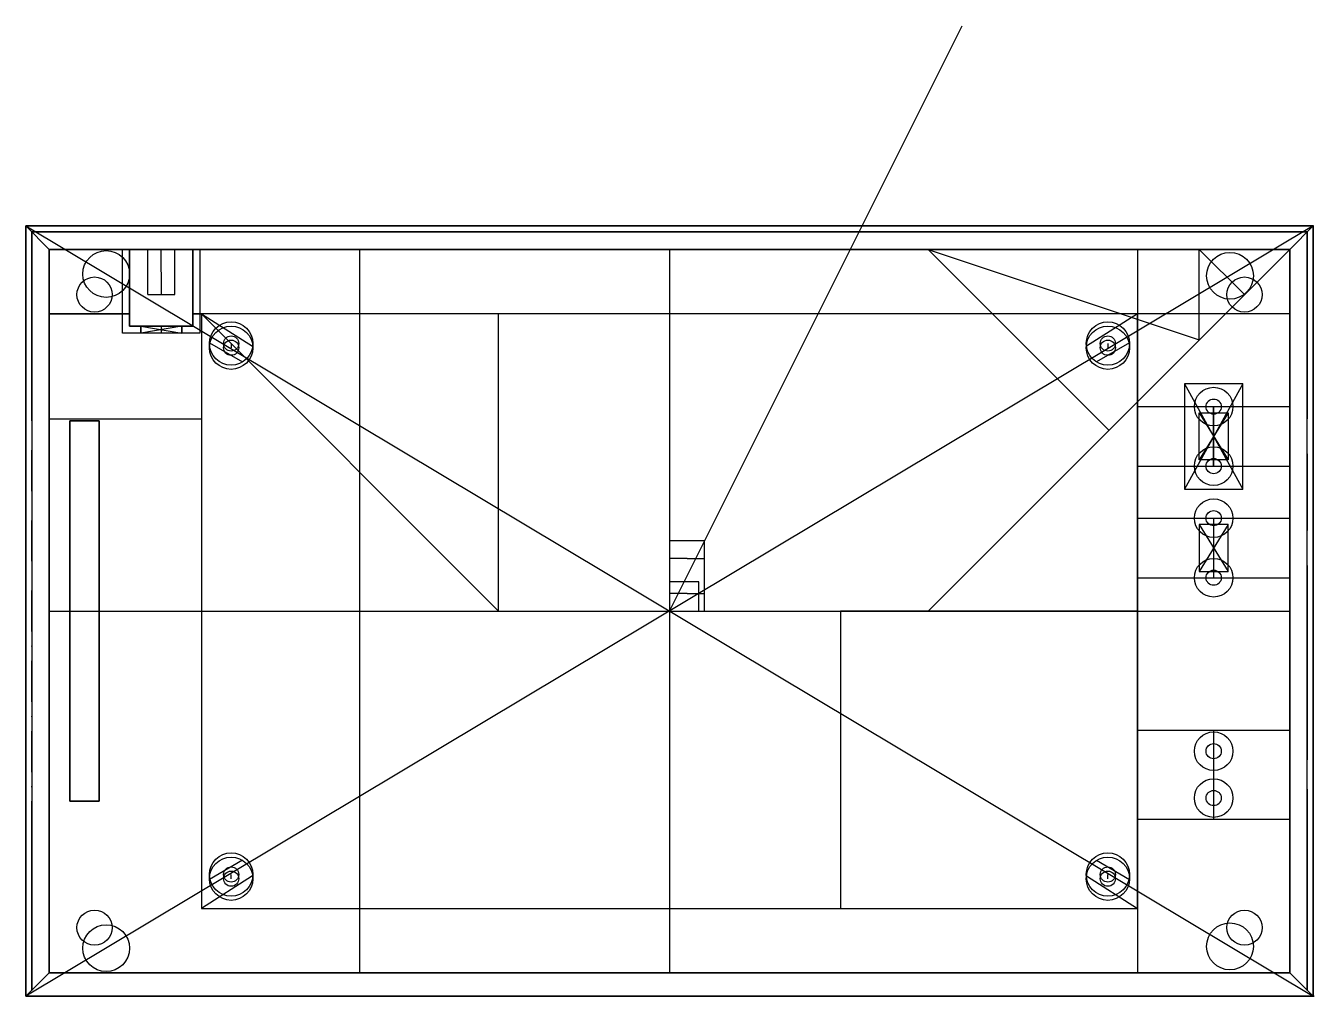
# Model space of a CAD drawing. Header units: centimetres. Extents: x -11 to 11, y -6.6 to 10.
import ezdxf

# ---------------------------------------------------------------- set-up
doc = ezdxf.new("R2010")
doc.units = ezdxf.units.CM
doc.header["$MEASUREMENT"] = 0
for name, color, linetype in [('Unteres Gehäuse v18_Sketch11', 7, 'Continuous'), ('Unteres Gehäuse v18_Sketch15', 7, 'Continuous'), ('Unteres Gehäuse v18_Sketch16', 7, 'Continuous'), ('Unteres Gehäuse v18_Sketch18', 7, 'Continuous'), ('Unteres Gehäuse v18_Sketch19', 7, 'Continuous'), ('Unteres Gehäuse v18_Sketch2', 7, 'Continuous'), ('Unteres Gehäuse v18_Sketch20', 7, 'Continuous'), ('Unteres Gehäuse v18_Sketch21', 7, 'Continuous'), ('Unteres Gehäuse v18_Sketch22', 7, 'Continuous'), ('Unteres Gehäuse v18_Sketch24', 7, 'Continuous'), ('Unteres Gehäuse v18_Sketch25', 7, 'Continuous'), ('Unteres Gehäuse v18_Sketch26', 7, 'Continuous'), ('Unteres Gehäuse v18_Sketch27', 7, 'Continuous'), ('Unteres Gehäuse v18_Sketch28', 7, 'Continuous'), ('Unteres Gehäuse v18_Sketch29', 7, 'Continuous'), ('Unteres Gehäuse v18_Sketch3', 7, 'Continuous'), ('Unteres Gehäuse v18_Sketch30', 7, 'Continuous'), ('Unteres Gehäuse v18_Sketch31', 7, 'Continuous'), ('Unteres Gehäuse v18_Sketch32', 7, 'Continuous'), ('Unteres Gehäuse v18_Sketch33', 7, 'Continuous'), ('Unteres Gehäuse v18_Sketch4', 7, 'Continuous'), ('Unteres Gehäuse v18_Sketch40', 7, 'Continuous'), ('Unteres Gehäuse v18_Sketch5', 7, 'Continuous'), ('Unteres Gehäuse v18_Sketch7', 7, 'Continuous'), ('Unteres Gehäuse v18_Sketch8', 7, 'Continuous'), ('Unteres Gehäuse v18_Sketch9', 7, 'Continuous')]:
    doc.layers.add(name, color=color, linetype=linetype)

msp = doc.modelspace()

# ---------------------------------------------------------------- linework, layer by layer
at = {"layer": 'Unteres Gehäuse v18_Sketch11'}
for p, q in [((0, 0.5), (0, 0)), ((0.5, 0.5), (0, 0.5)), ((0.5, 0), (0.5, 0.5)), ((0, 0), (0.5, 0))]:
    msp.add_line(p, q, dxfattribs=at)
msp.add_point((0, 0), dxfattribs=at)
at = {"layer": 'Unteres Gehäuse v18_Sketch15'}
msp.add_line((0, 0), (5, 10), dxfattribs=at)
msp.add_point((0, 0), dxfattribs=at)
at = {"layer": 'Unteres Gehäuse v18_Sketch16'}
for p, q in [((10.6, 6.18, 0.25), (-10.6, 6.18, 0.25)), ((-10.6, 6.18, 0.25), (-10.6, -6.18, 0.25)), ((-10.6, -6.18, 0.25), (-10.6, 6.18, 0.25)), ((-10.6, 6.18, 0.25), (0, 6.18, 0.25)), ((-5.3, 6.18, 0.25), (-5.3, -6.18, 0.25)), ((0, 6.18, 0.25), (0, -6.18, 0.25)), ((10.6, -6.18, 0.25), (10.6, 6.18, 0.25)), ((-9.75, 3.25, 0.25), (-10.25, 3.25, 0.25)), ((-10.25, 3.25, 0.25), (-10.25, -3.25, 0.25)), ((-9.75, -3.25, 0.25), (-9.75, 3.25, 0.25)), ((-10.25, -3.25, 0.25), (-9.75, -3.25, 0.25)), ((-10.6, -6.18, 0.25), (10.6, -6.18, 0.25)), ((0, -6.18, 0.25), (-10.6, -6.18, 0.25))]:
    msp.add_line(p, q, dxfattribs=at)
for centre, radius in [((-9.827, 5.408, 0.25), 0.3), ((9.827, 5.408, 0.25), 0.3), ((-7.492, 4.572, 0.25), 0.37), ((7.492, 4.572, 0.25), 0.37), ((-7.492, -4.572, 0.25), 0.37), ((7.492, -4.572, 0.25), 0.37), ((-9.827, -5.408, 0.25), 0.3), ((9.827, -5.408, 0.25), 0.3)]:
    msp.add_circle(centre, radius, dxfattribs=at)
msp.add_point((0, 0, 0.25), dxfattribs=at)
at = {"layer": 'Unteres Gehäuse v18_Sketch18'}
for p, q in [((-11, 6.58), (-11, -6.58)), ((-11, 6.58, 2.32), (-11, 6.58)), ((-11, 6.58, 2.32), (-11, -6.58, 2.32)), ((-11, -6.58, 2.82), (-11, 6.58, 2.82)), ((-11, -6.58, 2.33), (-11, 6.58, 2.33)), ((-11, 6.58), (-11, -6.58)), ((-11, 6.58, 2.82), (-11, 6.58)), ((-11, 5.556, 1.745), (-11, 6.58, 1.745)), ((-11, 4.532, 1.16), (-11, 6.58, 1.16)), ((-11, 5.556, 1.745), (-11, 5.556, 2.33)), ((-11, 4.532, 2.32), (-11, 4.532)), ((-11, 3.35, 0.98), (-11, -3.35, 0.98)), ((-11, 3.35, 1.58), (-11, 3.35, 0.98)), ((-11, -3.35, 1.58), (-11, 3.35, 1.58)), ((-11, 3.35, 0.98), (-11, 3, 0.98)), ((-11, 3, 0.98), (-11, 3.25, 0.98)), ((-11, 3.25, 0.98), (-11, 3.25, 2.82)), ((-11, 2.75, 2.82), (-11, 3.25, 2.82)), ((-11, 3.25, 0.98), (-11, 2.75, 0.98)), ((-11, 3.25, 2.82), (-11, 3.25, 0.98)), ((-11, 3, 0.98), (-11, 2.75, 0.98)), ((-11, 3, 0.98), (-11, 1.8, 0.98)), ((-11, 2.75, 0.98), (-11, 2.75, 2.82)), ((-11, 2.75, 0.98), (-11, 2.75, 2.82)), ((-11, 1.8, 0.98), (-11, 2.05, 0.98)), ((-11, 1.55, 2.82), (-11, 2.05, 2.82)), ((-11, 2.05, 2.82), (-11, 2.05, 0.98)), ((-11, 2.05, 0.98), (-11, 1.55, 0.98)), ((-11, 1.8, 0.98), (-11, 0.6, 0.98)), ((-11, 1.8, 0.98), (-11, 1.55, 0.98)), ((-11, 1.55, 0.98), (-11, 1.55, 2.82)), ((-11, 1.55, 0.98), (-11, 1.55, 2.82)), ((-11, 0.6, 0.98), (-11, 0.85, 0.98)), ((-11, 0.35, 2.82), (-11, 0.85, 2.82)), ((-11, 0.85, 2.82), (-11, 0.85, 0.98)), ((-11, 0.85, 0.98), (-11, 0.35, 0.98)), ((-11, 0.6, 0.98), (-11, -0.6, 0.98)), ((-11, 0.6, 0.98), (-11, 0.35, 0.98)), ((-11, 0.35, 0.98), (-11, 0.35, 2.82)), ((-11, 0.35, 0.98), (-11, 0.35, 2.82)), ((-11, 0), (-11, 0, 1.28)), ((-11, 0, 2.82), (-11, 0, 2.32)), ((-11, -0.6, 0.98), (-11, -0.35, 0.98)), ((-11, -0.35, 2.82), (-11, -0.35, 0.98)), ((-11, -0.35, 0.98), (-11, -0.85, 0.98)), ((-11, -0.85, 2.82), (-11, -0.35, 2.82)), ((-11, -0.6, 0.98), (-11, -1.8, 0.98)), ((-11, -0.6, 0.98), (-11, -0.85, 0.98)), ((-11, -0.85, 0.98), (-11, -0.85, 2.82)), ((-11, -0.85, 0.98), (-11, -0.85, 2.82)), ((-11, -1.8, 0.98), (-11, -1.55, 0.98)), ((-11, -2.05, 2.82), (-11, -1.55, 2.82)), ((-11, -1.55, 2.82), (-11, -1.55, 0.98)), ((-11, -1.55, 0.98), (-11, -2.05, 0.98)), ((-11, -1.8, 0.98), (-11, -3, 0.98)), ((-11, -1.8, 0.98), (-11, -2.05, 0.98)), ((-11, -2.05, 0.98), (-11, -2.05, 2.82)), ((-11, -2.05, 0.98), (-11, -2.05, 2.82)), ((-11, -3, 0.98), (-11, -2.75, 0.98)), ((-11, -2.75, 0.98), (-11, -3.25, 0.98)), ((-11, -2.75, 2.82), (-11, -2.75, 0.98)), ((-11, -3.25, 2.82), (-11, -2.75, 2.82)), ((-11, -3, 0.98), (-11, -3.35, 0.98)), ((-11, -3, 0.98), (-11, -3.25, 0.98)), ((-11, -3.25, 0.98), (-11, -3.25, 2.82)), ((-11, -3.25, 0.98), (-11, -3.25, 2.82)), ((-11, -3.35, 0.98), (-11, -3.35, 1.58)), ((-11, -6.58), (-11, -6.58, 2.32)), ((-11, -6.58), (-11, -6.58, 2.82))]:
    msp.add_line(p, q, dxfattribs=at)
at = {"layer": 'Unteres Gehäuse v18_Sketch18', "extrusion": (-1, 0, 0)}
for centre in [(-5.556, 2.038, 11), (5.556, 2.038, 11)]:
    msp.add_circle(centre, 0.13, dxfattribs=at)
for centre, start, end in [((-6.08, 2.32, 11), 178.8423, 180), ((6.08, 2.32, 11), 0, 1.1577)]:
    msp.add_arc(centre, 0.5, start, end, dxfattribs=at)
at = {"layer": 'Unteres Gehäuse v18_Sketch18'}
for p in [(-11, 0, 1.28), (-11, 0)]:
    msp.add_point(p, dxfattribs=at)
at = {"layer": 'Unteres Gehäuse v18_Sketch19'}
for p, q in [((0, -6.58, 2.32), (-11, -6.58, 2.32)), ((-11, -6.58), (11, -6.58)), ((11, -6.58, 2.32), (-11, -6.58, 2.32)), ((-11, -6.58, 2.32), (-11, -6.58)), ((-11, -6.58), (0, -6.58)), ((-5.5, -6.58, 2.32), (-11, -6.58)), ((-11, -6.58, 2.32), (-11, -6.58)), ((-5.5, -6.58, 1.16), (-11, -6.58, 1.16)), ((-11, -6.58, 2.32), (-5.5, -6.58)), ((-8.25, -6.58, 1.16), (-8.25, -6.58, 2.32)), ((-5.5, -6.58), (-5.5, -6.58, 2.32)), ((0, -6.58), (0, -6.58, 2.32)), ((11, -6.58), (11, -6.58, 2.32))]:
    msp.add_line(p, q, dxfattribs=at)
at = {"layer": 'Unteres Gehäuse v18_Sketch19', "extrusion": (-4.03717e-17, -1, 0)}
msp.add_circle((-8.25, 1.74, 6.58), 0.4, dxfattribs=at)
at = {"layer": 'Unteres Gehäuse v18_Sketch19'}
msp.add_point((0, -6.58), dxfattribs=at)
at = {"layer": 'Unteres Gehäuse v18_Sketch2'}
for p, q in [((11, 6.58, 0.25), (-11, 6.58, 0.25)), ((-11, 6.58, 0.25), (-11, -6.58, 0.25)), ((11, -6.58, 0.25), (11, 6.58, 0.25)), ((-8, 5.08, 0.25), (-7.492, 4.572, 0.25)), ((8, 5.08, 0.25), (-8, 5.08, 0.25)), ((-8, 5.08, 0.25), (-8, -5.08, 0.25)), ((-2.92, 0, 0.25), (-8, 5.08, 0.25)), ((-2.92, 0, 0.25), (-2.92, 5.08, 0.25)), ((0, 5.08, 0.25), (0, -5.08, 0.25)), ((8, -5.08, 0.25), (8, 5.08, 0.25)), ((-8, 0, 0.25), (-2.92, 0, 0.25)), ((-8, 0, 0.25), (8, 0, 0.25)), ((-8, -5.08, 0.25), (8, -5.08, 0.25)), ((-11, -6.58, 0.25), (11, -6.58, 0.25))]:
    msp.add_line(p, q, dxfattribs=at)
for centre, radius in [((-9.627, 5.759, 0.25), 0.4), ((9.578, 5.729, 0.25), 0.4), ((-7.492, 4.572, 0.25), 0.37), ((7.492, 4.572, 0.25), 0.37), ((-7.492, 4.572, 0.25), 0.13), ((7.492, 4.572, 0.25), 0.13), ((-7.492, -4.572, 0.25), 0.37), ((7.492, -4.572, 0.25), 0.37), ((-7.492, -4.572, 0.25), 0.13), ((7.492, -4.572, 0.25), 0.13), ((-9.627, -5.759, 0.25), 0.4), ((9.578, -5.729, 0.25), 0.4)]:
    msp.add_circle(centre, radius, dxfattribs=at)
msp.add_point((0, 0, 0.25), dxfattribs=at)
msp.add_point((0, 0, 0.25), dxfattribs=at)
at = {"layer": 'Unteres Gehäuse v18_Sketch20'}
for p, q in [((-10.6, 6.18, 0.25), (-10.6, -6.18, 0.25)), ((10.6, 6.18, 0.25), (-10.6, 6.18, 0.25)), ((10.6, 6.18, 0.25), (8, 6.18, 0.25)), ((8, 6.18, 0.25), (8, -6.18, 0.25)), ((10.6, -6.18, 0.25), (10.6, 6.18, 0.25)), ((10.6, -6.18, 0.25), (10.6, 6.18, 0.25)), ((8, 5.08, 0.25), (-8, 5.08, 0.25)), ((-8, 5.08, 0.25), (-8, -5.08, 0.25)), ((-8, 5.08, 0.25), (-7.125, 4.524, 0.25)), ((8, 5.08, 0.25), (7.125, 4.524, 0.25)), ((8, -5.08, 0.25), (8, 5.08, 0.25)), ((8, 5.08, 0.25), (8, 3.493, 0.25)), ((8, 3.493, 0.25), (10.6, 3.493, 0.25)), ((8, 3.493, 0.25), (8, 2.477, 0.25)), ((9.05, 2.584, 0.25), (9.05, 3.385, 0.25)), ((9.55, 3.385, 0.25), (9.05, 2.584, 0.25)), ((9.05, 3.385, 0.25), (9.55, 2.584, 0.25)), ((9.05, 3.385, 0.25), (9.55, 3.385, 0.25)), ((9.3, 2.477, 0.25), (9.3, 3.493, 0.25)), ((9.55, 3.385, 0.25), (9.55, 2.584, 0.25)), ((-10.25, -3.25, 0.25), (-10.25, 3.25, 0.25)), ((-10.25, 3.25, 0.25), (-9.75, 3.25, 0.25)), ((-9.75, 3.25, 0.25), (-9.75, -3.25, 0.25)), ((8, 2.477, 0.25), (8, 1.587, 0.25)), ((8, 2.477, 0.25), (10.6, 2.477, 0.25)), ((9.55, 2.584, 0.25), (9.05, 2.584, 0.25)), ((8, 1.587, 0.25), (8, 0.57, 0.25)), ((8, 1.587, 0.25), (10.6, 1.587, 0.25)), ((9.3, 1.587, 0.25), (9.3, 0.57, 0.25)), ((9.05, 1.478, 0.25), (9.55, 0.678, 0.25)), ((9.05, 1.478, 0.25), (9.05, 0.678, 0.25)), ((9.55, 1.478, 0.25), (9.05, 0.678, 0.25)), ((9.55, 1.478, 0.25), (9.05, 1.478, 0.25)), ((9.55, 0.678, 0.25), (9.55, 1.478, 0.25)), ((9.05, 0.678, 0.25), (9.55, 0.678, 0.25)), ((8, 0.57, 0.25), (10.6, 0.57, 0.25)), ((2.92, 0, 0.25), (2.92, -5.08, 0.25)), ((8, 0, 0.25), (2.92, 0, 0.25)), ((8, -3.556, 0.25), (8, -2.032, 0.25)), ((8, -2.032, 0.25), (10.6, -2.032, 0.25)), ((9.3, -2.032, 0.25), (9.3, -2.394, 0.25)), ((9.3, -2.394, 0.25), (9.3, -3.194, 0.25)), ((-9.75, -3.25, 0.25), (-10.25, -3.25, 0.25)), ((9.3, -3.194, 0.25), (9.3, -3.556, 0.25)), ((8, -5.08, 0.25), (8, -3.556, 0.25)), ((8, -3.556, 0.25), (10.6, -3.556, 0.25)), ((-7.125, -4.524, 0.25), (-8, -5.08, 0.25)), ((7.125, -4.524, 0.25), (8, -5.08, 0.25)), ((-8, -5.08, 0.25), (8, -5.08, 0.25)), ((-10.6, -6.18, 0.25), (10.6, -6.18, 0.25)), ((8, -6.18, 0.25), (10.6, -6.18, 0.25))]:
    msp.add_line(p, q, dxfattribs=at)
for centre, radius in [((-9.827, 5.408, 0.25), 0.3), ((9.827, 5.408, 0.25), 0.3), ((-7.492, 4.572, 0.25), 0.37), ((7.492, 4.572, 0.25), 0.37), ((9.3, 3.493, 0.25), 0.33), ((9.3, 3.493, 0.25), 0.13), ((9.3, 2.477, 0.25), 0.33), ((9.3, 2.477, 0.25), 0.13), ((9.3, 1.587, 0.25), 0.33), ((9.3, 1.587, 0.25), 0.13), ((9.3, 0.57, 0.25), 0.33), ((9.3, 0.57, 0.25), 0.13), ((9.3, -2.394, 0.25), 0.33), ((9.3, -2.394, 0.25), 0.13), ((9.3, -3.194, 0.25), 0.33), ((9.3, -3.194, 0.25), 0.13), ((-7.492, -4.572, 0.25), 0.37), ((7.492, -4.572, 0.25), 0.37), ((-9.827, -5.408, 0.25), 0.3), ((9.827, -5.408, 0.25), 0.3)]:
    msp.add_circle(centre, radius, dxfattribs=at)
for p in [(9.3, 2.985, 0.25), (9.3, 1.078, 0.25), (0, 0, 0.25)]:
    msp.add_point(p, dxfattribs=at)
at = {"layer": 'Unteres Gehäuse v18_Sketch21'}
for p, q in [((-11, 6.58), (-11, -6.58)), ((-11, 3.25, 2.33), (-11, 6.58, 2.33)), ((-11, 6.58, 2.32), (-11, 6.58)), ((-11, 6.58, 2.33), (-11, -6.58, 2.33)), ((-11, 6.58), (-11, 6.58, 2.33)), ((-11, 6.58, 1.165), (-11, -6.58, 1.16)), ((-11, -6.58), (-11, 6.58)), ((-11, 2.75, 0.98), (-11, 3.25, 0.98)), ((-11, 3.25, 0.98), (-11, 3.25, 2.33)), ((-11, 3, 0.98), (-11, 3, 1.23)), ((-11, 2.05, 2.33), (-11, 2.75, 2.33)), ((-11, 2.75, 2.33), (-11, 2.75, 0.98)), ((-11, 1.55, 0.98), (-11, 2.05, 0.98)), ((-11, 2.05, 0.98), (-11, 2.05, 2.33)), ((-11, 1.8, 0.98), (-11, 1.8, 1.23)), ((-11, 1.55, 2.33), (-11, 1.55, 0.98)), ((-11, 0.85, 2.33), (-11, 1.55, 2.33)), ((-11, 0.35, 0.98), (-11, 0.85, 0.98)), ((-11, 0.85, 0.98), (-11, 0.85, 2.33)), ((-11, 0.6, 0.98), (-11, 0.6, 1.23)), ((-11, -0.35, 2.33), (-11, 0.35, 2.33)), ((-11, 0.35, 2.33), (-11, 0.35, 0.98)), ((-11, -0.35, 0.98), (-11, -0.35, 2.33)), ((-11, -0.85, 0.98), (-11, -0.35, 0.98)), ((-11, -0.6, 0.98), (-11, -0.6, 1.23)), ((-11, -1.55, 2.33), (-11, -0.85, 2.33)), ((-11, -0.85, 2.33), (-11, -0.85, 0.98)), ((-11, -1.55, 0.98), (-11, -1.55, 2.33)), ((-11, -2.05, 0.98), (-11, -1.55, 0.98)), ((-11, -1.8, 0.98), (-11, -1.8, 1.23)), ((-11, -2.75, 2.33), (-11, -2.05, 2.33)), ((-11, -2.05, 2.33), (-11, -2.05, 0.98)), ((-11, -2.75, 0.98), (-11, -2.75, 2.33)), ((-11, -3.25, 0.98), (-11, -2.75, 0.98)), ((-11, -3, 0.98), (-11, -3, 1.23)), ((-11, -6.58, 2.33), (-11, -3.25, 2.33)), ((-11, -3.25, 2.33), (-11, -3.25, 0.98)), ((-11, -6.58), (-11, -6.58, 2.32)), ((-11, -6.58, 2.33), (-11, -6.58))]:
    msp.add_line(p, q, dxfattribs=at)
at = {"layer": 'Unteres Gehäuse v18_Sketch21', "extrusion": (-1, 0, 0)}
for centre in [(-5.556, 2.038, 11), (5.556, 2.038, 11)]:
    msp.add_circle(centre, 0.13, dxfattribs=at)
for centre, radius, start, end in [((-6.08, 2.32, 11), 0.5, 178.8423, 180), ((-3, 1.23, 11), 0.25, 180, 0), ((-1.8, 1.23, 11), 0.25, 180, 0), ((-0.6, 1.23, 11), 0.25, 180, 0), ((0.6, 1.23, 11), 0.25, 180, 0), ((1.8, 1.23, 11), 0.25, 180, 0), ((3, 1.23, 11), 0.25, 180, 0), ((6.08, 2.32, 11), 0.5, 0, 1.1577)]:
    msp.add_arc(centre, radius, start, end, dxfattribs=at)
at = {"layer": 'Unteres Gehäuse v18_Sketch21'}
msp.add_point((-11, 0), dxfattribs=at)
at = {"layer": 'Unteres Gehäuse v18_Sketch22'}
for p, q in [((11, -6.58), (11, 6.58)), ((11, 6.58, 2.33), (11, -6.58, 2.33)), ((11, 6.58), (11, 6.58, 2.32)), ((11, 5.08, 0.42), (11, -5.08, 0.42)), ((11, 5.08), (11, 5.08, 2.82)), ((11, 5.08, 0.42), (11, 5.08, 2.82)), ((11, -5.08, 0.42), (11, 5.08, 0.42)), ((11, 5.08, 2.82), (11, -5.08, 2.82)), ((11, 0), (11, 5.08)), ((11, 5.08), (11, 5.08, 0.42)), ((11, 5.08, 0.42), (11, 3.493, 0.42)), ((11, 3.493, 0.42), (11, 2.985, 0.42)), ((11, 3.284, 2.82), (11, 2.684, 2.82)), ((11, 3.284, 2.82), (11, 2.684, 0.42)), ((11, 2.684, 0.42), (11, 3.284, 0.42)), ((11, 3.284, 1.28), (11, 3.284, 2.82)), ((11, 2.684, 2.82), (11, 3.284, 0.42)), ((11, 2.985, 0.42), (11, 2.985, 2.82)), ((11, 2.985, 0.42), (11, 2.985, 1.28)), ((11, 2.985, 1.28), (11, 1.078, 1.28)), ((11, 2.684, 2.82), (11, 2.684, 1.28)), ((11, 1.378, 1.28), (11, 1.378, 2.82)), ((11, 1.378, 2.82), (11, 0.778, 2.82)), ((11, 0.778, 0.42), (11, 1.378, 0.42)), ((11, 1.378, 2.82), (11, 0.778, 0.42)), ((11, 0.778, 2.82), (11, 1.378, 0.42)), ((11, 1.078, 0.42), (11, 1.078, 2.82)), ((11, 0.778, 2.82), (11, 0.778, 1.28)), ((11, 0), (11, -5.08)), ((11, 0), (11, 0, 0.42)), ((11, -2.794, 0.42), (11, -2.032, 0.42)), ((11, -2.032, 0.42), (11, -2.032, 2.82)), ((11, -2.544, 2.82), (11, -3.044, 2.82)), ((11, -3.044, 0.42), (11, -2.544, 0.42)), ((11, -2.544, 1.26), (11, -2.544, 2.82)), ((11, -5.08, 0.42), (11, -2.794, 0.42)), ((11, -2.794, 0.42), (11, -3.556, 0.42)), ((11, -2.794, 1.01), (11, -2.794, 1.26)), ((11, -2.794, 0.42), (11, -2.794, 1.01)), ((11, -3.044, 2.82), (11, -3.044, 1.26)), ((11, -5.08, 2.82), (11, -5.08, 0.42)), ((11, -5.08), (11, -5.08, 0.42)), ((11, -6.58, 2.32), (11, -6.58))]:
    msp.add_line(p, q, dxfattribs=at)
at = {"layer": 'Unteres Gehäuse v18_Sketch22', "extrusion": (1, 0, 0)}
for centre in [(5.556, 2.038, 11), (-5.556, 2.038, 11)]:
    msp.add_circle(centre, 0.13, dxfattribs=at)
for centre, radius, start, end in [((6.08, 2.32, 11), 0.5, 0, 1.1577), ((2.985, 1.28, 11), 0.3, 180, 0), ((1.078, 1.28, 11), 0.3, 180, 0), ((-2.794, 1.26, 11), 0.25, 180, 0), ((-6.08, 2.32, 11), 0.5, 178.8423, 180)]:
    msp.add_arc(centre, radius, start, end, dxfattribs=at)
at = {"layer": 'Unteres Gehäuse v18_Sketch22'}
for p in [(11, 2.985, 1.62), (11, 1.078, 1.62), (11, 0)]:
    msp.add_point(p, dxfattribs=at)
at = {"layer": 'Unteres Gehäuse v18_Sketch24'}
for p, q in [((11, -6.58), (-11.002, -6.58)), ((-11.002, -6.58), (-11.002, -6.58, 2.833)), ((-11.002, -6.58, 2.833), (11, -6.58, 2.833)), ((-11, -6.58), (11, -6.58)), ((11, -6.58, 2.32), (-11, -6.58, 2.32)), ((-11, -6.58, 2.32), (-11, -6.58)), ((-8.001, -6.58), (7.999, -6.58)), ((7.999, -6.58, 2.833), (-8.001, -6.58, 2.833)), ((-8.001, -6.58, 2.833), (-8.001, -6.58)), ((-0.001, -6.58), (-8.001, -6.58)), ((-0.001, -6.58), (7.999, -6.58)), ((0.379, -6.58, 0.76), (0.129, -6.58, 0.76)), ((0.629, -6.58, 2.833), (0.129, -6.58, 2.833)), ((0.129, -6.58, 2.833), (0.129, -6.58, 1.01)), ((0.129, -6.58, 1.01), (0.629, -6.58, 1.01)), ((3.935, -6.58, 1.01), (0.129, -6.58, 1.01)), ((1.907, -6.58, 0.76), (0.379, -6.58, 0.76)), ((0.379, -6.58, 0.76), (0.379, -6.58, 2.833)), ((0.379, -6.58, 2.833), (0.629, -6.58, 2.833)), ((0.629, -6.58, 1.01), (0.629, -6.58, 2.833)), ((2.407, -6.58, 2.833), (1.907, -6.58, 2.833)), ((1.907, -6.58, 2.833), (1.907, -6.58, 1.01)), ((1.907, -6.58, 1.01), (2.407, -6.58, 1.01)), ((2.157, -6.58, 0.76), (2.157, -6.58, 2.833)), ((2.157, -6.58, 2.833), (2.407, -6.58, 2.833)), ((2.407, -6.58, 1.01), (2.407, -6.58, 2.833)), ((3.935, -6.58, 0.76), (2.407, -6.58, 0.76)), ((3.935, -6.58, 0.76), (3.685, -6.58, 0.76)), ((4.185, -6.58, 2.833), (3.685, -6.58, 2.833)), ((3.685, -6.58, 2.833), (3.685, -6.58, 1.01)), ((3.935, -6.58, 1.01), (3.685, -6.58, 1.01)), ((3.935, -6.58), (3.935, -6.58, 2.833)), ((7.999, -6.58), (3.935, -6.58)), ((3.935, -6.58), (3.935, -6.58, 0.76)), ((3.935, -6.58, 2.833), (4.185, -6.58, 2.833)), ((3.935, -6.58), (3.935, -6.58, 1.01)), ((3.935, -6.58, 1.01), (4.185, -6.58, 1.01)), ((4.185, -6.58, 1.01), (4.185, -6.58, 2.833)), ((7.999, -6.58), (7.999, -6.58, 2.833)), ((11, -6.58), (11, -6.58, 2.32)), ((11, -6.58, 2.833), (11, -6.58))]:
    msp.add_line(p, q, dxfattribs=at)
at = {"layer": 'Unteres Gehäuse v18_Sketch24', "extrusion": (-4.03717e-17, -1, 0)}
msp.add_circle((-8.25, 1.74, 6.58), 0.4, dxfattribs=at)
at = {"layer": 'Unteres Gehäuse v18_Sketch25'}
for p, q in [((11, -6.58, 2.33), (-11, -6.58, 2.33)), ((-11, -6.58, 2.33), (-11, -6.58, 0.01)), ((-11, -6.58, 0.01), (11.019, -6.58, 0.01)), ((11.019, -6.58, 3.987), (-11, -6.58, 3.987)), ((-11, -6.58, 0.01), (11, -6.58, 0.01)), ((-11, -6.58, 3.987), (-11, -6.58, 0.01)), ((11, -6.58, 0.01), (11, -6.58, 2.33)), ((11.019, -6.58, 0.01), (11.019, -6.58, 3.987))]:
    msp.add_line(p, q, dxfattribs=at)
at = {"layer": 'Unteres Gehäuse v18_Sketch25', "extrusion": (-4.03717e-17, -1, 0)}
msp.add_circle((-8.25, 1.75, 6.58), 0.4, dxfattribs=at)
at = {"layer": 'Unteres Gehäuse v18_Sketch25'}
msp.add_point((0, -6.58), dxfattribs=at)
at = {"layer": 'Unteres Gehäuse v18_Sketch26'}
for p, q in [((11, -6.48, 0.01), (11, 6.587, 0.01)), ((11, 6.587, 0.01), (11, 6.587, 3.976)), ((11, 6.587, 3.976), (11, -6.48, 3.976)), ((11, -6.48, 0.01), (11, 6.58, 0.01)), ((11, 6.58, 0.01), (11, 6.58, 2.33)), ((11, 6.58, 2.34), (11, 3.284, 2.34)), ((11, 3.284, 2.34), (11, 3.284, 1.29)), ((11, 2.684, 1.29), (11, 2.684, 2.34)), ((11, 2.684, 2.34), (11, 1.378, 2.34)), ((11, 1.378, 2.34), (11, 1.378, 1.29)), ((11, 0.778, 1.29), (11, 0.778, 2.34)), ((11, 0.778, 2.34), (11, -2.544, 2.34)), ((11, -2.544, 2.34), (11, -2.544, 1.27)), ((11, -3.044, 1.27), (11, -3.044, 2.34)), ((11, -3.044, 2.34), (11, -6.48, 2.34)), ((11, -6.48, 2.34), (11, -6.48, 0.01)), ((11, -6.48, 3.976), (11, -6.48, 0.01))]:
    msp.add_line(p, q, dxfattribs=at)
at = {"layer": 'Unteres Gehäuse v18_Sketch26', "extrusion": (1, 0, 0)}
for centre in [(5.556, 2.047, 11), (-5.556, 2.047, 11)]:
    msp.add_circle(centre, 0.13, dxfattribs=at)
for centre, radius, start, end in [((6.08, 2.33, 11), 0.5, 0, 1.1577), ((2.985, 1.29, 11), 0.3, 180, 0), ((1.078, 1.29, 11), 0.3, 180, 0), ((-2.794, 1.27, 11), 0.25, 180, 360)]:
    msp.add_arc(centre, radius, start, end, dxfattribs=at)
at = {"layer": 'Unteres Gehäuse v18_Sketch26'}
msp.add_point((11, 0), dxfattribs=at)
at = {"layer": 'Unteres Gehäuse v18_Sketch27'}
for p, q in [((10.9, 6.58, 0.01), (-11.002, 6.58, 0.01)), ((-11.002, 6.58, 3), (10.9, 6.58, 3)), ((-11.002, 6.58, 0.01), (-11.002, 6.58, 3)), ((-11, 6.58, 0.01), (-11, 6.58, 2.33)), ((-11, 6.58, 2.33), (10.9, 6.58, 2.33)), ((10.9, 6.58, 0.01), (-11, 6.58, 0.01)), ((10.9, 6.58, 2.33), (10.9, 6.58, 0.01)), ((10.9, 6.58, 3), (10.9, 6.58, 0.01))]:
    msp.add_line(p, q, dxfattribs=at)
msp.add_point((0, 6.58), dxfattribs=at)
at = {"layer": 'Unteres Gehäuse v18_Sketch28'}
for p, q in [((-11, 6.48, 2.34), (-11, 6.48, 0.01)), ((-11, 6.48, 0.01), (-11, -6.48, 0.01)), ((-11, 6.48, 3.262), (-11, 6.48, 0.01)), ((-11, 3.25, 2.34), (-11, 6.48, 2.34)), ((-11, 6.48, 0.01), (-11, -6.499, 0.01)), ((-11, -6.499, 3.262), (-11, 6.48, 3.262)), ((-11, 3.25, 1.24), (-11, 3.25, 2.34)), ((-11, 2.05, 2.34), (-11, 2.75, 2.34)), ((-11, 2.75, 2.34), (-11, 2.75, 1.24)), ((-11, 2.05, 1.24), (-11, 2.05, 2.34)), ((-11, 1.55, 2.34), (-11, 1.55, 1.24)), ((-11, 0.85, 2.34), (-11, 1.55, 2.34)), ((-11, 0.85, 1.24), (-11, 0.85, 2.34)), ((-11, -0.35, 2.34), (-11, 0.35, 2.34)), ((-11, 0.35, 2.34), (-11, 0.35, 1.24)), ((-11, -0.35, 1.24), (-11, -0.35, 2.34)), ((-11, -0.607, 0.99), (-11, -0.593, 0.99)), ((-11, -0.85, 2.34), (-11, -0.85, 1.23)), ((-11, -1.55, 2.34), (-11, -0.85, 2.34)), ((-11, -1.55, 1.24), (-11, -1.55, 2.34)), ((-11, -1.807, 0.99), (-11, -1.793, 0.99)), ((-11, -2.05, 2.34), (-11, -2.05, 1.23)), ((-11, -2.75, 2.34), (-11, -2.05, 2.34)), ((-11, -2.75, 1.24), (-11, -2.75, 2.34)), ((-11, -3.007, 0.99), (-11, -2.993, 0.99)), ((-11, -3.25, 2.34), (-11, -3.25, 1.23)), ((-11, -6.48, 2.34), (-11, -3.25, 2.34)), ((-11, -6.48, 0.01), (-11, -6.48, 2.34)), ((-11, -6.499, 0.01), (-11, -6.499, 3.262))]:
    msp.add_line(p, q, dxfattribs=at)
at = {"layer": 'Unteres Gehäuse v18_Sketch28', "extrusion": (-1, 0, 0)}
for centre in [(-5.556, 2.047, 11), (5.556, 2.047, 11)]:
    msp.add_circle(centre, 0.13, dxfattribs=at)
for centre, start, end in [((-3, 1.24, 11), 180, 0), ((-1.8, 1.24, 11), 180, 0), ((-0.6, 1.24, 11), 180, 0), ((0.6, 1.24, 11), 180, 268.4126), ((0.6, 1.24, 11), 271.5874, 357.7553), ((1.8, 1.24, 11), 180, 268.4126), ((1.8, 1.24, 11), 271.5874, 357.7553), ((3, 1.24, 11), 180, 268.4126), ((3, 1.24, 11), 271.5874, 357.7553)]:
    msp.add_arc(centre, 0.25, start, end, dxfattribs=at)
at = {"layer": 'Unteres Gehäuse v18_Sketch28'}
msp.add_point((-11, 0), dxfattribs=at)
at = {"layer": 'Unteres Gehäuse v18_Sketch29'}
for p, q in [((10.9, 6.48, 0.01), (10.9, 6.48, 2.63)), ((10.9, -6.48, 0.01), (10.9, 6.48, 0.01)), ((10.9, 6.472, 2.64), (10.9, 3.284, 2.64)), ((10.9, 5.686, 2.047), (10.9, 5.686, 2.64)), ((10.9, 5.556, 2.047), (10.9, 5.686, 2.047)), ((10.9, 5.686, 2.64), (10.9, 5.686, 2.51)), ((10.9, 5.686, 2.047), (10.9, 5.686, 1.747)), ((10.9, 5.686, 2.51), (10.9, 5.426, 2.51)), ((10.9, 5.426, 1.747), (10.9, 5.686, 1.747)), ((10.9, 5.426, 2.347), (10.9, 5.686, 2.347)), ((10.9, 5.426, 2.047), (10.9, 5.426, 1.747)), ((10.9, 5.426, 2.047), (10.9, 5.426, 2.64)), ((10.9, 5.426, 2.047), (10.9, 5.426, 2.347)), ((10.9, 3.284, 2.64), (10.9, 3.284, 1.29)), ((10.9, 2.684, 1.29), (10.9, 2.684, 2.64)), ((10.9, 2.684, 2.64), (10.9, 1.378, 2.64)), ((10.9, 1.378, 2.64), (10.9, 1.378, 1.29)), ((10.9, 0.778, 1.29), (10.9, 0.778, 2.64)), ((10.9, 0.778, 2.64), (10.9, -2.544, 2.64)), ((10.9, -2.544, 2.64), (10.9, -2.544, 1.27)), ((10.9, -3.044, 1.27), (10.9, -3.044, 2.64)), ((10.9, -3.044, 2.64), (10.9, -6.472, 2.64)), ((10.9, -5.426, 2.347), (10.9, -5.426, 1.747)), ((10.9, -5.556, 2.047), (10.9, -5.426, 2.047)), ((10.9, -5.426, 1.747), (10.9, -5.426, 2.047)), ((10.9, -5.686, 1.747), (10.9, -5.426, 1.747)), ((10.9, -5.426, 2.347), (10.9, -5.686, 2.347)), ((10.9, -5.426, 2.047), (10.9, -5.426, 2.347)), ((10.9, -5.556, 2.047), (10.9, -5.686, 2.047)), ((10.9, -5.686, 2.047), (10.9, -5.686, 2.347)), ((10.9, -5.686, 1.747), (10.9, -5.686, 2.347)), ((10.9, -5.686, 2.047), (10.9, -5.686, 1.747)), ((10.9, -6.48, 2.63), (10.9, -6.48, 0.01))]:
    msp.add_line(p, q, dxfattribs=at)
at = {"layer": 'Unteres Gehäuse v18_Sketch29', "extrusion": (1, 0, 0)}
for centre in [(5.556, 2.047, 10.9), (5.556, 2.047, 10.9), (-5.556, 2.047, 10.9), (-5.556, 2.047, 10.9)]:
    msp.add_circle(centre, 0.13, dxfattribs=at)
for centre, radius, start, end in [((6.08, 2.33, 10.9), 0.5, 36.8699, 38.331), ((5.556, 1.747, 10.9), 0.13, 180, 0), ((5.556, 2.347, 10.9), 0.13, 0, 180), ((2.985, 1.29, 10.9), 0.3, 180, 0), ((1.078, 1.29, 10.9), 0.3, 180, 0), ((-2.794, 1.27, 10.9), 0.25, 180, 0), ((-5.556, 2.347, 10.9), 0.13, 0, 180), ((-5.556, 1.747, 10.9), 0.13, 180, 0), ((-6.08, 2.33, 10.9), 0.5, 141.669, 143.1301)]:
    msp.add_arc(centre, radius, start, end, dxfattribs=at)
at = {"layer": 'Unteres Gehäuse v18_Sketch29'}
msp.add_point((10.9, 0), dxfattribs=at)
at = {"layer": 'Unteres Gehäuse v18_Sketch3'}
for p, q in [((11, 6.58, 0.25), (-11, 6.58, 0.25)), ((-11, 6.58, 0.25), (11, 6.58, 0.25)), ((-11, 6.58, 0.25), (-11, -6.58, 0.25)), ((-11, 6.58, 0.25), (11, -6.58, 0.25)), ((11, 6.58, 0.25), (-11, -6.58, 0.25)), ((-11, -6.58, 0.25), (-11, 6.58, 0.25)), ((11, -6.58, 0.25), (11, 6.58, 0.25)), ((11, 6.58, 0.25), (11, -6.58, 0.25)), ((-10.6, -6.18, 0.25), (-10.6, 6.18, 0.25)), ((-10.6, 6.18, 0.25), (10.6, 6.18, 0.25)), ((10.6, 6.18, 0.25), (10.6, -6.18, 0.25)), ((10.6, -6.18, 0.25), (-10.6, -6.18, 0.25)), ((-11, -6.58, 0.25), (11, -6.58, 0.25)), ((11, -6.58, 0.25), (-11, -6.58, 0.25))]:
    msp.add_line(p, q, dxfattribs=at)
for centre, radius in [((-9.627, 5.759, 0.25), 0.4), ((9.578, 5.729, 0.25), 0.4), ((-7.492, 4.572, 0.25), 0.37), ((7.492, 4.572, 0.25), 0.37), ((-7.492, -4.572, 0.25), 0.37), ((7.492, -4.572, 0.25), 0.37), ((-9.627, -5.759, 0.25), 0.4), ((9.578, -5.729, 0.25), 0.4)]:
    msp.add_circle(centre, radius, dxfattribs=at)
msp.add_point((0, 0, 0.25), dxfattribs=at)
msp.add_point((0, 0, 0.25), dxfattribs=at)
at = {"layer": 'Unteres Gehäuse v18_Sketch30'}
for p, q in [((-10.9, 6.48, 2.63), (-10.9, 6.48, 0.01)), ((-10.9, 6.48, 0.01), (-10.9, -6.48, 0.01)), ((-10.9, 3.25, 2.64), (-10.9, 6.472, 2.64)), ((-10.9, 5.686, 1.747), (-10.9, 5.426, 1.747)), ((-10.9, 5.426, 2.347), (-10.9, 5.686, 2.347)), ((-10.9, 5.686, 2.347), (-10.9, 5.686, 2.047)), ((-10.9, 5.686, 2.047), (-10.9, 5.686, 1.747)), ((-10.9, 5.556, 2.047), (-10.9, 5.686, 2.047)), ((-10.9, 5.686, 2.347), (-10.9, 5.686, 1.747)), ((-10.9, 5.556, 2.047), (-10.9, 5.426, 2.047)), ((-10.9, 5.426, 1.747), (-10.9, 5.426, 2.047)), ((-10.9, 5.426, 2.047), (-10.9, 5.426, 2.347)), ((-10.9, 5.426, 1.747), (-10.9, 5.426, 2.347)), ((-10.9, 3.25, 1.24), (-10.9, 3.25, 2.64)), ((-10.9, 2.05, 2.64), (-10.9, 2.75, 2.64)), ((-10.9, 2.75, 2.64), (-10.9, 2.75, 1.24)), ((-10.9, 2.05, 1.24), (-10.9, 2.05, 2.64)), ((-10.9, 1.55, 2.64), (-10.9, 1.55, 1.24)), ((-10.9, 0.85, 2.64), (-10.9, 1.55, 2.64)), ((-10.9, 0.85, 1.24), (-10.9, 0.85, 2.64)), ((-10.9, -0.35, 2.64), (-10.9, 0.35, 2.64)), ((-10.9, 0.35, 2.64), (-10.9, 0.35, 1.24)), ((-10.9, -0.35, 1.24), (-10.9, -0.35, 2.64)), ((-10.9, -0.607, 0.99), (-10.9, -0.593, 0.99)), ((-10.9, -1.55, 2.64), (-10.9, -0.85, 2.64)), ((-10.9, -0.85, 2.64), (-10.9, -0.85, 1.23)), ((-10.9, -1.55, 1.24), (-10.9, -1.55, 2.64)), ((-10.9, -1.807, 0.99), (-10.9, -1.793, 0.99)), ((-10.9, -2.75, 2.64), (-10.9, -2.05, 2.64)), ((-10.9, -2.05, 2.64), (-10.9, -2.05, 1.23)), ((-10.9, -2.75, 1.24), (-10.9, -2.75, 2.64)), ((-10.9, -3.007, 0.99), (-10.9, -2.993, 0.99)), ((-10.9, -6.472, 2.64), (-10.9, -3.25, 2.64)), ((-10.9, -3.25, 2.64), (-10.9, -3.25, 1.23)), ((-10.9, -5.426, 2.347), (-10.9, -5.426, 2.047)), ((-10.9, -5.556, 2.047), (-10.9, -5.426, 2.047)), ((-10.9, -5.686, 2.347), (-10.9, -5.426, 2.347)), ((-10.9, -5.426, 2.047), (-10.9, -5.426, 1.747)), ((-10.9, -5.426, 1.747), (-10.9, -5.686, 1.747)), ((-10.9, -5.556, 2.047), (-10.9, -5.686, 2.047)), ((-10.9, -5.686, 2.047), (-10.9, -5.686, 1.747)), ((-10.9, -5.686, 2.047), (-10.9, -5.686, 2.347)), ((-10.9, -6.48, 0.01), (-10.9, -6.48, 2.63))]:
    msp.add_line(p, q, dxfattribs=at)
at = {"layer": 'Unteres Gehäuse v18_Sketch30', "extrusion": (-1, 0, 0)}
for centre in [(-5.556, 2.047, 10.9), (-5.556, 2.047, 10.9), (5.556, 2.047, 10.9), (5.556, 2.047, 10.9)]:
    msp.add_circle(centre, 0.13, dxfattribs=at)
for centre, radius, start, end in [((-6.08, 2.33, 10.9), 0.5, 141.669, 143.1301), ((-5.556, 1.747, 10.9), 0.13, 180, 0), ((-5.556, 2.347, 10.9), 0.13, 0, 180), ((-3, 1.24, 10.9), 0.25, 180, 0), ((-1.8, 1.24, 10.9), 0.25, 180, 0), ((-0.6, 1.24, 10.9), 0.25, 180, 0), ((0.6, 1.24, 10.9), 0.25, 180, 268.4126), ((0.6, 1.24, 10.9), 0.25, 271.5874, 357.7553), ((1.8, 1.24, 10.9), 0.25, 180, 268.4126), ((1.8, 1.24, 10.9), 0.25, 271.5874, 357.7553), ((3, 1.24, 10.9), 0.25, 180, 268.4126), ((3, 1.24, 10.9), 0.25, 271.5874, 357.7553), ((5.556, 1.747, 10.9), 0.13, 180, 0), ((5.556, 2.347, 10.9), 0.13, 0, 180), ((6.08, 2.33, 10.9), 0.5, 36.8699, 38.331)]:
    msp.add_arc(centre, radius, start, end, dxfattribs=at)
at = {"layer": 'Unteres Gehäuse v18_Sketch30'}
msp.add_point((-10.9, 0), dxfattribs=at)
at = {"layer": 'Unteres Gehäuse v18_Sketch31'}
for p, q in [((-10.9, 6.48, 0.01), (-10.9, 6.48, 2.63)), ((-10.9, 6.48, 2.63), (10.9, 6.48, 2.63)), ((-10.9, 6.48, 2.63), (10.9, 6.48, 2.63)), ((10.9, 6.48, 0.01), (-10.9, 6.48, 0.01)), ((-10.9, 6.48, 0.01), (-10.9, 6.48, 2.63)), ((10.9, 6.48, 0.01), (-10.9, 6.48, 0.01)), ((-10.9, 6.48, 1.32), (0, 6.48, 1.315)), ((-8.175, 6.48, 1.973), (-10.9, 6.48, 1.973)), ((-10.138, 6.48, 2.246), (-8.938, 6.48, 2.246)), ((-8.938, 6.48, 1.046), (-10.138, 6.48, 1.046)), ((-10.138, 6.48, 1.046), (-10.138, 6.48, 2.246)), ((-10.138, 6.48, 2.246), (-8.938, 6.48, 1.046)), ((-8.938, 6.48, 2.246), (-10.138, 6.48, 1.046)), ((-9.538, 6.48, 1.973), (-9.538, 6.48, 2.63)), ((-8.938, 6.48, 2.246), (-8.938, 6.48, 1.046)), ((-8.175, 6.48, 1.973), (-8.175, 6.48, 2.63)), ((-5.45, 6.48, 1.317), (-5.45, 6.48, 2.63)), ((0, 6.48), (0, 6.48, 1.315)), ((0, 6.48, 2.63), (0, 6.48)), ((10.9, 6.48, 2.63), (10.9, 6.48, 0.01)), ((10.9, 6.48, 2.63), (10.9, 6.48, 0.01))]:
    msp.add_line(p, q, dxfattribs=at)
at = {"layer": 'Unteres Gehäuse v18_Sketch31', "extrusion": (0, 1, 0)}
msp.add_circle((9.538, 1.646, 6.48), 0.33, dxfattribs=at)
at = {"layer": 'Unteres Gehäuse v18_Sketch31'}
msp.add_point((0, 6.48), dxfattribs=at)
at = {"layer": 'Unteres Gehäuse v18_Sketch32'}
for p, q in [((-10.6, 6.18, 0.26), (10.6, 6.18, 0.26)), ((-10.6, 5.08, 0.26), (-10.6, 6.18, 0.26)), ((10.6, 6.18, 0.26), (-10.6, 6.18, 0.26)), ((-10.6, 6.18, 0.26), (-10.6, -6.18, 0.26)), ((-9.227, 6.18, 0.26), (-9.347, 6.18, 0.26)), ((-9.227, 6.18, 0.26), (-9.347, 6.18, 0.26)), ((-9.347, 4.75, 0.26), (-9.347, 6.18, 0.26)), ((-8.687, 6.18, 0.26), (-9.227, 6.18, 0.26)), ((-9.227, 6.18, 0.26), (-8.147, 6.18, 0.26)), ((-9.227, 4.87, 0.26), (-9.227, 6.18, 0.26)), ((-8.457, 6.18, 0.26), (-8.997, 6.18, 0.26)), ((-8.914, 5.408, 0.26), (-8.914, 6.18, 0.26)), ((-8.685, 5.408, 0.26), (-8.687, 6.18, 0.26)), ((-8.457, 5.408, 0.26), (-8.457, 6.18, 0.26)), ((-8.147, 6.18, 0.26), (-8.147, 4.87, 0.26)), ((-8.147, 6.18, 0.26), (-8.027, 6.18, 0.26)), ((-8.027, 6.18, 0.26), (-8.027, 4.75, 0.26)), ((10.6, -6.18, 0.26), (10.6, 6.18, 0.26)), ((10.6, 6.18, 0.26), (10.6, 5.08, 0.26)), ((-8.914, 5.408, 0.26), (-8.457, 5.408, 0.26)), ((-10.6, 3.28, 0.26), (-10.6, 5.08, 0.26)), ((-9.227, 5.08, 0.26), (-10.6, 5.08, 0.26)), ((-10.6, 5.08, 0.26), (-9.227, 5.08, 0.26)), ((10.6, 5.08, 0.26), (-8.147, 5.08, 0.26)), ((-8.147, 5.08, 0.26), (-8, 5.08, 0.26)), ((-8, 5.08, 0.26), (-8, 3.28, 0.26)), ((-8.147, 4.87, 0.26), (-9.227, 4.87, 0.26)), ((-9.037, 4.87, 0.26), (-8.337, 4.75, 0.26)), ((-9.037, 4.75, 0.26), (-9.037, 4.87, 0.26)), ((-9.037, 4.87, 0.26), (-8.337, 4.87, 0.26)), ((-8.337, 4.87, 0.26), (-9.037, 4.75, 0.26)), ((-8.687, 4.87, 0.26), (-8.687, 4.75, 0.26)), ((-8.337, 4.87, 0.26), (-8.337, 4.75, 0.26)), ((-8.027, 4.75, 0.26), (-9.347, 4.75, 0.26)), ((-8.337, 4.75, 0.26), (-9.037, 4.75, 0.26)), ((-8, 3.28, 0.26), (-10.6, 3.28, 0.26)), ((-10.25, -3.25, 0.26), (-10.25, 3.25, 0.26)), ((-10.25, 3.25, 0.26), (-9.75, 3.25, 0.26)), ((-9.75, 3.25, 0.26), (-9.75, -3.25, 0.26)), ((-9.75, -3.25, 0.26), (-10.25, -3.25, 0.26)), ((-10.6, -6.18, 0.26), (10.6, -6.18, 0.26))]:
    msp.add_line(p, q, dxfattribs=at)
for centre, radius in [((-9.827, 5.408, 0.26), 0.3), ((9.827, 5.408, 0.26), 0.3), ((-7.492, 4.572, 0.26), 0.37), ((7.492, 4.572, 0.26), 0.37), ((9.3, 3.493, 0.26), 0.33), ((9.3, 2.477, 0.26), 0.33), ((9.3, 1.587, 0.26), 0.33), ((9.3, 0.57, 0.26), 0.33), ((9.3, -2.394, 0.26), 0.33), ((9.3, -3.194, 0.26), 0.33), ((-7.492, -4.572, 0.26), 0.37), ((7.492, -4.572, 0.26), 0.37), ((-9.827, -5.408, 0.26), 0.3), ((9.827, -5.408, 0.26), 0.3)]:
    msp.add_circle(centre, radius, dxfattribs=at)
for p in [(-8.687, 4.81, 0.26), (0, 0, 0.26)]:
    msp.add_point(p, dxfattribs=at)
at = {"layer": 'Unteres Gehäuse v18_Sketch33'}
for p, q in [((-9.347, 6.18, 0.26), (-10.6, 6.18, 0.26)), ((-10.6, 6.18, 0.26), (-10.6, -6.18, 0.26)), ((-9.347, 4.75, 0.26), (-9.347, 6.18, 0.26)), ((-9.227, 6.18, 0.26), (-9.227, 4.87, 0.26)), ((-8.147, 6.18, 0.26), (-9.227, 6.18, 0.26)), ((-8.147, 4.87, 0.26), (-8.147, 6.18, 0.26)), ((-8.027, 6.18, 0.26), (-8.027, 4.75, 0.26)), ((10.6, 6.18, 0.26), (-8.027, 6.18, 0.26)), ((10.6, -6.18, 0.26), (10.6, 6.18, 0.26)), ((-9.227, 4.87, 0.26), (-9.037, 4.87, 0.26)), ((-9.037, 4.87, 0.26), (-9.037, 4.75, 0.26)), ((-8.337, 4.75, 0.26), (-8.337, 4.87, 0.26)), ((-8.337, 4.87, 0.26), (-8.147, 4.87, 0.26)), ((-9.037, 4.75, 0.26), (-9.347, 4.75, 0.26)), ((-8.027, 4.75, 0.26), (-8.337, 4.75, 0.26)), ((-7.492, 4.572, 0.26), (-7.492, 4.5, 0.26)), ((7.492, 4.572, 0.26), (7.492, 4.5, 0.26)), ((8.8, 3.885, 0.26), (9.8, 2.084, 0.26)), ((9.8, 3.885, 0.26), (8.8, 3.885, 0.26)), ((8.8, 3.885, 0.26), (8.8, 2.084, 0.26)), ((9.8, 3.885, 0.26), (8.8, 2.084, 0.26)), ((9.8, 2.084, 0.26), (9.8, 3.885, 0.26)), ((9.3, 3.493, 0.26), (9.3, 2.477, 0.26)), ((-10.25, -3.25, 0.26), (-10.25, 3.25, 0.26)), ((-10.25, 3.25, 0.26), (-9.75, 3.25, 0.26)), ((-9.75, 3.25, 0.26), (-9.75, -3.25, 0.26)), ((8.8, 2.084, 0.26), (9.8, 2.084, 0.26)), ((-9.75, -3.25, 0.26), (-10.25, -3.25, 0.26)), ((-7.492, -4.572, 0.26), (-7.492, -4.5, 0.26)), ((7.492, -4.572, 0.26), (7.492, -4.5, 0.26)), ((-10.6, -6.18, 0.26), (10.6, -6.18, 0.26))]:
    msp.add_line(p, q, dxfattribs=at)
for centre, radius in [((-9.827, 5.408, 0.26), 0.3), ((9.827, 5.408, 0.26), 0.3), ((-7.492, 4.572, 0.26), 0.37), ((-7.492, 4.5, 0.26), 0.37), ((7.492, 4.572, 0.26), 0.37), ((7.492, 4.5, 0.26), 0.37), ((-7.492, 4.5, 0.26), 0.13), ((7.492, 4.5, 0.26), 0.13), ((9.3, 3.493, 0.26), 0.33), ((9.3, 2.477, 0.26), 0.33), ((9.3, 1.587, 0.26), 0.33), ((9.3, 0.57, 0.26), 0.33), ((9.3, -2.394, 0.26), 0.33), ((9.3, -3.194, 0.26), 0.33), ((-7.492, -4.5, 0.26), 0.37), ((7.492, -4.5, 0.26), 0.37), ((-7.492, -4.572, 0.26), 0.37), ((-7.492, -4.5, 0.26), 0.13), ((7.492, -4.572, 0.26), 0.37), ((7.492, -4.5, 0.26), 0.13), ((-9.827, -5.408, 0.26), 0.3), ((9.827, -5.408, 0.26), 0.3)]:
    msp.add_circle(centre, radius, dxfattribs=at)
for p in [(9.3, 2.985, 0.26), (0, 0, 0.26)]:
    msp.add_point(p, dxfattribs=at)
at = {"layer": 'Unteres Gehäuse v18_Sketch4'}
for p, q in [((10.6, 6.18, 0.25), (-10.6, 6.18, 0.25)), ((-10.6, 6.18, 0.25), (-10.6, -6.18, 0.25)), ((-10.6, -6.18, 0.25), (-10.6, 6.18, 0.25)), ((-10.6, 6.18, 0.25), (10.6, 6.18, 0.25)), ((0, 6.18, 0.25), (0, -6.18, 0.25)), ((7.51, 3.09, 0.25), (4.42, 6.18, 0.25)), ((4.42, 0, 0.25), (10.6, 6.18, 0.25)), ((4.42, 6.18, 0.25), (9.055, 4.635, 0.25)), ((9.055, 4.635, 0.25), (9.055, 6.18, 0.25)), ((9.055, 6.18, 0.25), (9.827, 5.408, 0.25)), ((10.6, -6.18, 0.25), (10.6, 6.18, 0.25)), ((10.6, 6.18, 0.25), (10.6, -6.18, 0.25)), ((-7.862, 4.584, 0.25), (-7.3, 4.256, 0.25)), ((7.862, 4.584, 0.25), (7.3, 4.256, 0.25)), ((-10.6, 0, 0.25), (10.6, 0, 0.25)), ((-7.3, -4.256, 0.25), (-7.862, -4.584, 0.25)), ((7.3, -4.256, 0.25), (7.862, -4.584, 0.25)), ((-10.6, -6.18, 0.25), (10.6, -6.18, 0.25)), ((10.6, -6.18, 0.25), (-10.6, -6.18, 0.25))]:
    msp.add_line(p, q, dxfattribs=at)
for centre, radius in [((-9.827, 5.408, 0.25), 0.3), ((9.827, 5.408, 0.25), 0.3), ((-7.492, 4.572, 0.25), 0.37), ((7.492, 4.572, 0.25), 0.37), ((-7.492, -4.572, 0.25), 0.37), ((7.492, -4.572, 0.25), 0.37), ((-9.827, -5.408, 0.25), 0.3), ((9.827, -5.408, 0.25), 0.3)]:
    msp.add_circle(centre, radius, dxfattribs=at)
at = {"layer": 'Unteres Gehäuse v18_Sketch40'}
for p, q in [((8.8, 3.885, 1.02), (8.8, 2.084, 1.02)), ((9.8, 3.885, 1.02), (8.8, 3.885, 1.02)), ((9.8, 3.885, 1.02), (8.8, 2.084, 1.02)), ((8.8, 3.885, 1.02), (9.8, 2.084, 1.02)), ((9.8, 2.084, 1.02), (9.8, 3.885, 1.02)), ((9.3, 3.493, 1.02), (9.3, 2.477, 1.02)), ((8.8, 2.084, 1.02), (9.8, 2.084, 1.02))]:
    msp.add_line(p, q, dxfattribs=at)
for centre, radius in [((9.3, 3.493, 1.02), 0.33), ((9.3, 3.493, 1.02), 0.13), ((9.3, 3.493, 1.02), 0.13), ((9.3, 2.477, 1.02), 0.13)]:
    msp.add_circle(centre, radius, dxfattribs=at)
for p in [(9.3, 2.985, 1.02), (0, 0, 1.02)]:
    msp.add_point(p, dxfattribs=at)
at = {"layer": 'Unteres Gehäuse v18_Sketch5'}
for p, q in [((-11, 6.58, 2.32), (-11, -6.58, 2.32)), ((11, 6.58, 2.32), (-11, 6.58, 2.32)), ((-11, 6.58, 2.32), (11, 6.58, 2.32)), ((-11, -6.58, 2.32), (-11, 6.58, 2.32)), ((-11, 6.58, 2.32), (-10.6, 6.18, 2.32)), ((11, 6.58, 2.32), (10.6, 6.18, 2.32)), ((11, -6.58, 2.32), (11, 6.58, 2.32)), ((11, 6.58, 2.32), (11, -6.58, 2.32)), ((-10.6, -6.18, 2.32), (-10.6, 6.18, 2.32)), ((-10.6, 6.18, 2.32), (10.6, 6.18, 2.32)), ((-10.6, -6.18, 2.32), (-10.6, 6.18, 2.32)), ((-10.6, 6.18, 2.32), (10.6, 6.18, 2.32)), ((10.6, 6.18, 2.32), (10.6, -6.18, 2.32)), ((10.6, 6.18, 2.32), (10.6, -6.18, 2.32)), ((-11, -6.58, 2.32), (-10.6, -6.18, 2.32)), ((10.6, -6.18, 2.32), (-10.6, -6.18, 2.32)), ((10.6, -6.18, 2.32), (-10.6, -6.18, 2.32)), ((11, -6.58, 2.32), (10.6, -6.18, 2.32)), ((-11, -6.58, 2.32), (11, -6.58, 2.32)), ((11, -6.58, 2.32), (-11, -6.58, 2.32))]:
    msp.add_line(p, q, dxfattribs=at)
msp.add_point((0, 0, 2.32), dxfattribs=at)
at = {"layer": 'Unteres Gehäuse v18_Sketch7'}
for p, q in [((-11, -6.58, 2.33), (-11, 6.58, 2.33)), ((-11, 6.58, 2.32), (-11, 6.58)), ((-11, 6.58, 2.32), (-11, -6.58, 2.32)), ((-11, 6.58), (-11, -6.58)), ((-11, 3.29, 2.031), (-11, 6.58, 2.031)), ((-11, -6.58), (-11, 6.58)), ((-11, 6.58), (-11, 6.58, 2.32)), ((-11, 3.29, 2.031), (-11, 3.29, 2.32)), ((-11, 0, 2.33), (-11, 0)), ((-11, 0, 1.165), (-11, -6.58, 1.16)), ((-11, -3.29, 2.038), (-11, -3.29, 2.33)), ((-11, -3.29, 2.038), (-11, -6.58, 2.038)), ((-11, -6.58), (-11, -6.58, 2.32)), ((-11, -6.58, 2.32), (-11, -6.58))]:
    msp.add_line(p, q, dxfattribs=at)
at = {"layer": 'Unteres Gehäuse v18_Sketch7', "extrusion": (-1, 0, 0)}
for centre, start, end in [((-6.08, 2.32, 11), 178.8423, 180), ((6.08, 2.32, 11), 0, 1.1577)]:
    msp.add_arc(centre, 0.5, start, end, dxfattribs=at)
at = {"layer": 'Unteres Gehäuse v18_Sketch7'}
msp.add_point((-11, 0), dxfattribs=at)
at = {"layer": 'Unteres Gehäuse v18_Sketch8'}
for p, q in [((11, -6.58), (11, 6.58)), ((11, 6.58), (11, 6.58, 2.32)), ((11, 6.58, 2.33), (11, -6.58, 2.33)), ((11, 3.29, 2.038), (11, 6.58, 2.038)), ((11, 3.29, 2.038), (11, 3.29, 2.33)), ((11, 0, 2.33), (11, 0)), ((11, -3.29, 2.038), (11, -3.29, 2.33)), ((11, -3.29, 2.038), (11, -6.58, 2.038)), ((11, -6.58, 2.32), (11, -6.58))]:
    msp.add_line(p, q, dxfattribs=at)
at = {"layer": 'Unteres Gehäuse v18_Sketch8', "extrusion": (1, 0, 0)}
for centre in [(3.29, 2.038, 11), (-3.29, 2.038, 11)]:
    msp.add_circle(centre, 0.13, dxfattribs=at)
for centre, start, end in [((6.08, 2.32, 11), 0, 1.1577), ((-6.08, 2.32, 11), 178.8423, 180)]:
    msp.add_arc(centre, 0.5, start, end, dxfattribs=at)
at = {"layer": 'Unteres Gehäuse v18_Sketch8'}
msp.add_point((11, 0), dxfattribs=at)
at = {"layer": 'Unteres Gehäuse v18_Sketch9'}
for p, q in [((0.6, 1.2), (0, 1.2)), ((0, 1.2), (0, 0)), ((0.6, 0), (0.6, 1.2)), ((0.3, 0.9), (0, 0.9)), ((0.3, 0.9), (0.6, 0.9)), ((0.3, 0.3), (0, 0.3)), ((0.3, 0.3), (0.6, 0.3)), ((0, 0), (0.6, 0))]:
    msp.add_line(p, q, dxfattribs=at)
msp.add_point((0, 0), dxfattribs=at)

doc.saveas('drawing.dxf')
